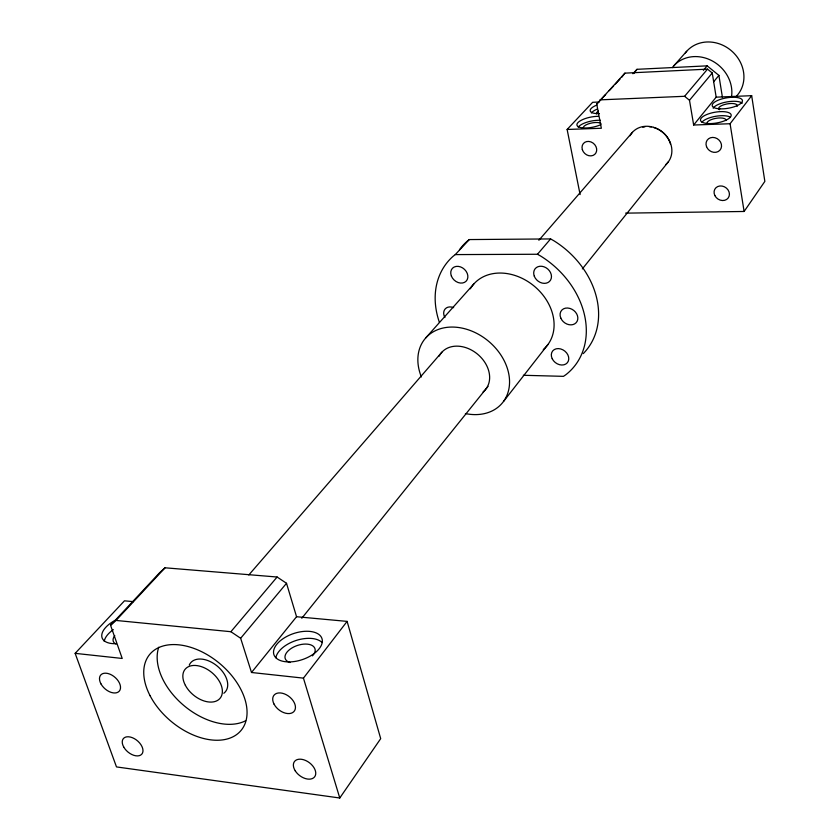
<?xml version="1.0" encoding="UTF-8"?>
<svg xmlns="http://www.w3.org/2000/svg" width="840" height="840" viewBox="0 0 840 840"><rect width="100%" height="100%" fill="white"/><g stroke="black" fill="none" stroke-linecap="round" stroke-linejoin="round"><path stroke-width="1.26" d="M133.413 601.65L124.467 600.821L75.148 653.352L116.487 766.92L339.769 798L380.699 738.644L347.109 621.39L296.552 616.728L251.507 672.494L303.44 678.132L347.109 621.39M625.611 213.14L744.114 211.47L764.851 181.388L751.674 95.676L716.163 97.157L693.662 125.013L730.086 123.732L751.674 95.676M580.115 194.576L567.126 129.465L601.346 128.258L596.726 104.087L624.908 73.143L707.511 69.142L712.247 72.996L716.163 97.157M621.726 77.291L624.908 73.143M633.822 73.427L637.004 69.311L707.165 65.846L718.904 75.401L722.432 97.335M503.507 401.478L547.995 344.453M301.781 618.272L487.998 386.389M582.341 268.916L668.482 161.648M713.664 81.753L718.904 75.401M251.507 672.494L240.65 638.264L286.514 583.286L277.116 577.017L165.071 567.798L159.663 572.67L110.565 625.296L122.22 658.455L75.148 653.352M693.662 125.013L689.493 100.275L712.247 72.996M599.96 99.865L684.6 96.296L707.511 69.142M703.364 70.34L707.165 65.846M110.565 625.296L116.004 620.445L230.895 631.712L277.116 577.017M439.404 322.371A82.11 65.037 39.8 0 1 452.97 256.399L455.28 254.594L537.474 254.258L550.599 238.928L553.801 240.723A80.945 64.648 39.8 0 1 583.296 353.588M248.797 574.99L441.903 352.159M538.881 240.261L632.436 132.311M673.68 65.972L686.658 51.303M425.659 338.006L473.812 283.994M632.909 73.731L637.004 69.311M455.28 254.594L469.308 239.568L550.599 238.928M596.726 104.087L605.65 94.521M609.231 90.689L613.694 85.911M615.478 83.989L619.941 79.212M116.004 620.445L165.071 567.798M567.126 129.465L592.641 102.302L599.067 102.029M469.308 239.568L467.009 241.374A80.945 64.648 39.8 0 0 459.459 249.764M523.341 375.281L563.482 376.341L565.898 374.682A82.11 65.037 39.8 0 0 540.719 256.084L537.474 254.258M230.895 631.712L240.65 638.264M684.6 96.296L689.493 100.275M303.44 678.132L339.769 798M286.514 583.286L296.552 616.728M730.086 123.732L744.114 211.47M630.032 135.755A23.258 20.044 39.9 0 1 662.466 132.08A23.258 20.044 39.9 0 1 665.626 164.724M685.335 52.92A33.526 29.915 40 0 1 731.094 50.505A33.526 29.915 40 0 1 736.627 95.991M672.336 67.609A34.093 30.209 40 0 1 711.302 60.417A34.093 30.209 40 0 1 731.441 97.24M599.466 113.62A14.784 4.987 -11.1 0 1 590.236 111.017A14.784 4.987 -11.1 0 1 596.788 105.095M600.925 124.614A15.005 5.145 -11.3 0 1 581.585 127.743A15.005 5.145 -11.3 0 1 579.569 121.264A15.005 5.145 -11.3 0 1 598.364 116.33M642.831 127.239A21.788 18.785 39.9 0 1 644.879 126.84M649.131 126.683A21.788 18.785 39.9 0 1 651.304 126.945M653.468 127.418A21.788 18.785 39.9 0 1 670.52 144.091M596.547 113.904A9.146 3.098 -11.1 0 1 598.448 111.101M583.391 128.153A9.282 3.203 -11.2 0 1 590.09 123.354A9.282 3.203 -11.2 0 1 600.925 123.448M707.207 123.785A9.618 3.381 -9.9 0 1 715.974 118.325A9.618 3.381 -9.9 0 1 725.939 120.561M719.428 109.736A9.471 3.276 -9.8 0 1 726.904 103.95A9.471 3.276 -9.8 0 1 737.131 106.344M591.423 112.98A14.774 5.008 -11.1 0 1 597.534 108.99M578.225 127.186A14.994 5.166 -11.2 0 1 600.442 120.309M713.181 108.234A15.309 5.292 -9.8 0 1 727.052 101.892A15.309 5.292 -9.8 0 1 742.266 103.205M701.946 122.168A15.54 5.46 -9.9 0 1 715.659 116.288A15.54 5.46 -9.9 0 1 730.453 117.264M189.273 665.028A22.617 14.522 39.8 0 1 217.066 665.931A22.617 14.522 39.8 0 1 223.818 693.263M116.225 643.65A24.591 12.296 -20.8 0 1 101.745 636.038A24.591 12.296 -20.8 0 1 115.091 620.361M104.234 641.372A24.549 12.348 -20.9 0 1 113.327 629.654M290.042 662.54A15.687 8.568 -18.6 0 1 288.404 650.622A15.687 8.568 -18.6 0 1 309.215 644.427A15.687 8.568 -18.6 0 1 312.459 655.861M245.658 720.741A58.8 37.769 39.8 0 1 183.687 705.38A58.8 37.769 39.8 0 1 158.739 647.231M116.036 644.038A15.225 7.655 -20.9 0 1 114.797 635.628M275.846 657.741A25.284 13.808 -18.6 0 1 296.006 640.51A25.284 13.808 -18.6 0 1 322.108 642.548M421.397 376.95A50.253 38.651 39.8 0 1 451.195 327.065A50.253 38.651 39.8 0 1 508.998 375.165A50.253 38.651 39.8 0 1 465.402 413.574M470.327 288.824A47.88 37.926 39.8 0 1 534.261 286.167A47.88 37.926 39.8 0 1 543.28 349.556M439.205 356.108A28.718 22.082 39.8 0 1 477.267 353.934A28.718 22.082 39.8 0 1 483.105 391.902M444.906 317.552A9.271 7.234 41.4 0 1 445.158 308.952A9.271 7.234 41.4 0 1 453.653 307.65M185.378 685.335A22.712 14.522 39.8 0 0 219.629 698.786A22.712 14.522 39.8 0 0 202.839 667.17A22.712 14.522 39.8 0 0 185.378 685.335M582.33 149.604A7.875 6.678 42.4 0 0 594.731 154.392A7.875 6.678 42.4 0 0 591.024 141.95A7.875 6.678 42.4 0 0 582.33 149.604M706.524 146.653A8.117 7.098 36.7 0 0 719.817 150.308A8.117 7.098 36.7 0 0 714.998 137.718A8.117 7.098 36.7 0 0 706.524 146.653M714.882 195.605A8.022 6.93 34.7 0 0 728.175 198.03A8.022 6.93 34.7 0 0 722.169 186.071A8.022 6.93 34.7 0 0 714.882 195.605M719.953 108.843A15.319 5.261 -9.8 0 0 742.445 100.695A15.319 5.261 -9.8 0 0 719.565 99.666A15.319 5.261 -9.8 0 0 719.953 108.843M708.288 123.554A15.551 5.439 -9.9 0 0 731.189 115.206A15.551 5.439 -9.9 0 0 708.036 114.041A15.551 5.439 -9.9 0 0 708.288 123.554M101.02 683.97A12.285 7.613 41.1 0 0 119.248 691.183A12.285 7.613 41.1 0 0 109.778 674.1A12.285 7.613 41.1 0 0 101.02 683.97M295.239 770.826A12.653 8.064 37.2 0 0 314.601 776.874A12.653 8.064 37.2 0 0 303.839 759.812A12.653 8.064 37.2 0 0 295.239 770.826M274.04 704.109A12.883 8.379 38.2 0 0 293.727 711.753A12.883 8.379 38.2 0 0 284.466 693.903A12.883 8.379 38.2 0 0 274.04 704.109M288.498 661.92A25.337 13.745 -18.6 0 0 322.151 639.25A25.337 13.745 -18.6 0 0 283.154 638.631A25.337 13.745 -18.6 0 0 288.498 661.92M123.711 747.001A12.065 7.35 40 0 0 141.677 754.288A12.065 7.35 40 0 0 132.458 737.73A12.065 7.35 40 0 0 123.711 747.001M150.129 695.803A59.42 37.779 39.8 0 0 239.621 732.018A59.42 37.779 39.8 0 0 196.466 649.383A59.42 37.779 39.8 0 0 150.129 695.803M451.364 275.993A9.408 7.445 42.3 0 0 466.064 281.253A9.408 7.445 42.3 0 0 460.499 266.889A9.408 7.445 42.3 0 0 451.364 275.993M534.261 276.098A9.607 7.77 39.9 0 0 549.465 281.474A9.607 7.77 39.9 0 0 544.026 266.805A9.607 7.77 39.9 0 0 534.261 276.098M552.216 358.733A9.408 7.445 37.3 0 0 567.315 362.775A9.408 7.445 37.3 0 0 560.595 348.925A9.408 7.445 37.3 0 0 552.216 358.733M560.784 318.056A9.545 7.675 37.9 0 0 576.072 322.781A9.545 7.675 37.9 0 0 570.003 308.448A9.545 7.675 37.9 0 0 560.784 318.056"/></g></svg>
